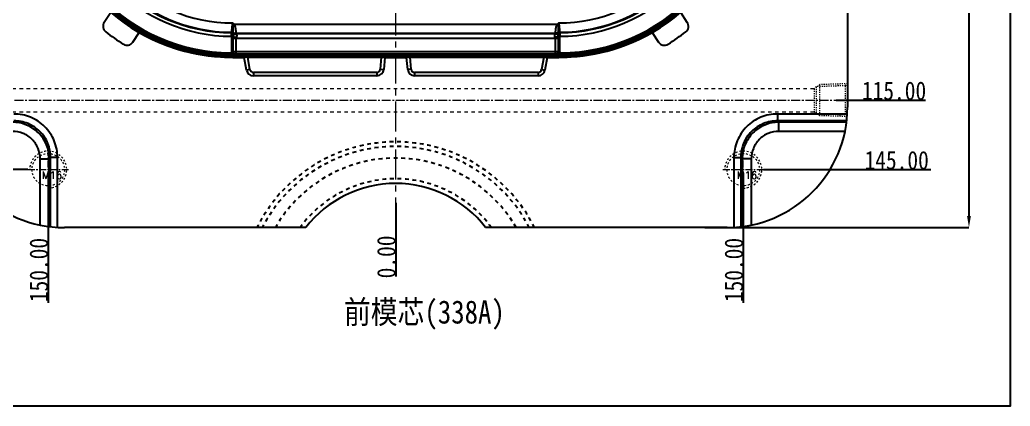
# Model space of a CAD drawing. Header units: millimetres. Extents: x -840 to 1682, y -9216 to -2117.
# Drawn here: x 330.6 to 758.1, y -6865.5 to -6698.7 of the extents above; entities that cross this region are included whole.
import ezdxf

# ---------------------------------------------------------------- set-up
doc = ezdxf.new("R2010")
doc.units = ezdxf.units.MM
doc.header["$LTSCALE"] = 16.335
doc.header["$PDMODE"] = 3
doc.header["$PDSIZE"] = 8
doc.linetypes.add('CENTER', pattern=[0.6, 0.375, -0.075, 0.075, -0.075])
doc.linetypes.add('HIDDEN', pattern=[0.2, 0.1, -0.1])
doc.layers.get('0').update_dxf_attribs({"linetype": 'CONTINUOUS'})
doc.layers.get('Defpoints').update_dxf_attribs({"linetype": 'CONTINUOUS'})
for name, color, linetype, lineweight in [('center', 1, 'CENTER', 9), ('cool', 153, 'HIDDEN', 9), ('screw', 33, 'CONTINUOUS', 13)]:
    doc.layers.add(name, color=color, linetype=linetype, lineweight=lineweight)
doc.layers.add('DEFAULT_2', color=8, linetype='HIDDEN')
doc.styles.get("Standard").update_dxf_attribs({"font": 'txt', "width": 0.85})
doc.styles.add('TXT', font='txt.shx', dxfattribs={"bigfont": 'gbcbig.shx'})
doc.dimstyles.new('mold', dxfattribs={"dimtxt": 10, "dimasz": 5, "dimexe": 0, "dimexo": 0, "dimgap": 0, "dimtad": 1, "dimzin": 1, "dimdsep": 46, "dimtxsty": 'Standard', "dimcen": 0, "dimclrd": 4, "dimclre": 4, "dimclrt": 6, "dimazin": 0, "dimtfac": 1, "dimtofl": 0, "dimtmove": 0, "dimatfit": 3, "dimfxl": 0, "dimarcsym": 0})

# ---------------------------------------------------------------- blocks, each defined once
blk = doc.blocks.new('screw_m16_g')
at = {"layer": 'screw', "color": 1, "linetype": 'CENTER', "ltscale": 0.497582}
for p, q in [((0, -8.8), (0, 8.8)), ((-8.8, 0), (8.8, 0))]:
    blk.add_line(p, q, dxfattribs=at)
at = {"layer": 'screw', "color": 33, "linetype": 'HIDDEN', "ltscale": 0.497582}
blk.add_circle((0, 0), 7, dxfattribs=at)
at = {"layer": 'screw', "color": 92, "linetype": 'HIDDEN', "ltscale": 0.497582}
blk.add_arc((0, 0), 8, 270, 180, dxfattribs=at)
at = {"layer": 'screw', "color": 6, "style": 'TXT'}
blk.add_text('M16', height=3.2, dxfattribs=at).set_placement((-2.72, -4))
blk = doc.blocks.new('cool_jt_f12')
at = {"layer": 'cool', "ltscale": 0.3}
for p, q in [((0, 7.0785), (0.856, 6.2225)), ((0, 7.0785), (12, 6.7035)), ((0.856, 6.2225), (0.856, -6.2225)), ((13.5, 5.827375), (0.856, 6.2225)), ((0.856, 6.2225), (13.5, 5.827375)), ((12, 6.7035), (12.856, 5.8475)), ((12, 6.7035), (12, -6.7035)), ((14.327375, 5), (13.5, 5.827375)), ((13.5, -5.827375), (13.5, 5.827375)), ((14.327375, -5), (14.327375, 5)), ((0.856, -6.2225), (0, -7.0785)), ((0, -7.0785), (12, -6.7035)), ((0.856, -6.2225), (13.5, -5.827375)), ((12, -6.7035), (12.856, -5.8475)), ((13.5, -5.827375), (14.327375, -5))]:
    blk.add_line(p, q, dxfattribs=at)
blk = doc.blocks.new('7')
at = {"layer": 'cool', "ltscale": 0.932966}
for p, q in [((-1665.25, -2312.72), (-1303.91, -2312.72)), ((-1665.25, -2322.72), (-1303.91, -2322.72))]:
    blk.add_line(p, q, dxfattribs=at)
at = {"layer": 'cool', "color": 1, "linetype": 'CENTER', "ltscale": 0.621977}
blk.add_line((-1679.58, -2317.72), (-1289.58, -2317.72), dxfattribs=at)
at = {"layer": 'cool', "ltscale": 0.932966}
blk.add_blockref('cool_jt_f12', (-1679.58, -2317.72), dxfattribs=at)
at = {"layer": 'cool', "ltscale": 0.932966, "rotation": 180}
blk.add_blockref('cool_jt_f12', (-1289.58, -2317.72), dxfattribs=at)
blk = doc.blocks.new('*D696')
at = {"color": 4, "lineweight": -2}
for p, q in [((626.35, -6448.36), (740.31, -6448.36)), ((740.31, -6453.36), (740.31, -6783.36)), ((626.35, -6788.36), (740.31, -6788.36))]:
    blk.add_line(p, q, dxfattribs=at)
at = {"color": 4}
for points in [[(739.48, -6453.36), (741.14, -6453.36), (740.31, -6448.36)], [(739.48, -6783.36), (741.14, -6783.36), (740.31, -6788.36)]]:
    blk.add_solid(points, dxfattribs=at)
at = {"layer": 'Defpoints', "color": 0}
for p in [(626.35, -6448.36), (626.35, -6788.36), (740.31, -6788.36)]:
    blk.add_point(p, dxfattribs=at)
at = {"color": 6, "insert": (735.31, -6596.66), "char_height": 10, "attachment_point": 5, "rotation": 90}
blk.add_mtext('340.00', dxfattribs=at)
blk = doc.blocks.new('*D705')
at = {"color": 4, "lineweight": -2}
blk.add_line((683.04, -6733.36), (721.56, -6733.36), dxfattribs=at)
at = {"layer": 'Defpoints', "color": 0}
for p in [(492.86, -6618.36), (683.04, -6733.36), (694.36, -6733.36)]:
    blk.add_point(p, dxfattribs=at)
at = {"color": 6, "insert": (707.96, -6729.36), "char_height": 8, "attachment_point": 5}
blk.add_mtext('115.00', dxfattribs=at)
blk = doc.blocks.new('*D706')
at = {"color": 4, "lineweight": -2}
blk.add_line((651.66, -6763.36), (723.83, -6763.36), dxfattribs=at)
at = {"layer": 'Defpoints', "color": 0}
for p in [(492.86, -6618.36), (651.66, -6763.36), (694.36, -6763.36)]:
    blk.add_point(p, dxfattribs=at)
at = {"color": 6, "insert": (709.09, -6759.36), "char_height": 8, "attachment_point": 5}
blk.add_mtext('145.00', dxfattribs=at)
blk = doc.blocks.new('*D681')
at = {"color": 4, "lineweight": -2}
blk.add_line((492.86, -6777.65), (492.86, -6809.55), dxfattribs=at)
at = {"layer": 'Defpoints', "color": 0}
for p in [(492.86, -6618.36), (492.86, -6777.65), (492.86, -6792.55)]:
    blk.add_point(p, dxfattribs=at)
at = {"color": 6, "insert": (488.86, -6801.05), "char_height": 8, "attachment_point": 5, "rotation": 90}
blk.add_mtext('0.00', dxfattribs=at)
blk = doc.blocks.new('*D699')
at = {"color": 4, "lineweight": -2}
blk.add_line((642.86, -6764.73), (642.86, -6820.88), dxfattribs=at)
at = {"layer": 'Defpoints', "color": 0}
for p in [(492.86, -6618.36), (642.86, -6764.73), (642.86, -6792.55)]:
    blk.add_point(p, dxfattribs=at)
at = {"color": 6, "insert": (638.86, -6806.71), "char_height": 8, "attachment_point": 5, "rotation": 90}
blk.add_mtext('150.00', dxfattribs=at)
blk = doc.blocks.new('*D688')
at = {"color": 4, "lineweight": -2}
blk.add_line((302.69, -6733.36), (264.17, -6733.36), dxfattribs=at)
at = {"layer": 'Defpoints', "color": 0}
for p in [(492.86, -6618.36), (291.37, -6733.36), (302.69, -6733.36)]:
    blk.add_point(p, dxfattribs=at)
at = {"color": 6, "insert": (277.77, -6729.36), "char_height": 8, "attachment_point": 5}
blk.add_mtext('115.00', dxfattribs=at)
blk = doc.blocks.new('*D689')
at = {"color": 4, "lineweight": -2}
blk.add_line((334.06, -6763.36), (261.9, -6763.36), dxfattribs=at)
at = {"layer": 'Defpoints', "color": 0}
for p in [(492.86, -6618.36), (291.37, -6763.36), (334.06, -6763.36)]:
    blk.add_point(p, dxfattribs=at)
at = {"color": 6, "insert": (276.64, -6759.36), "char_height": 8, "attachment_point": 5}
blk.add_mtext('145.00', dxfattribs=at)
blk = doc.blocks.new('*D690')
at = {"color": 4, "lineweight": -2}
blk.add_line((342.86, -6764.73), (342.86, -6820.88), dxfattribs=at)
at = {"layer": 'Defpoints', "color": 0}
for p in [(492.86, -6618.36), (342.86, -6764.73), (342.86, -6792.55)]:
    blk.add_point(p, dxfattribs=at)
at = {"color": 6, "insert": (338.86, -6806.71), "char_height": 8, "attachment_point": 5, "rotation": 90}
blk.add_mtext('150.00', dxfattribs=at)

msp = doc.modelspace()

# ---------------------------------------------------------------- linework, layer by layer
at = {"color": 7, "linetype": 'Continuous'}
for p, q in [((687.865, -6500.357), (687.865, -6736.357)), ((369.87, -6695.557), (367.026, -6699.804)), ((618.703, -6699.804), (615.859, -6695.557)), ((422.649, -6701.273), (423.224, -6700.751)), ((562.505, -6700.751), (423.224, -6700.751)), ((563.08, -6701.273), (562.505, -6700.751)), ((379.391, -6708.298), (382.158, -6704.165)), ((422.07, -6705.788), (422.77, -6705.57)), ((422.07, -6705.788), (422.77, -6705.57)), ((422.106, -6705.958), (422.758, -6705.902)), ((422.106, -6705.958), (422.758, -6705.902)), ((422.141, -6712.799), (422.141, -6706.777)), ((563.588, -6706.777), (422.141, -6706.777)), ((563.588, -6706.777), (422.141, -6706.777)), ((422.167, -6704.031), (422.165, -6704.013)), ((422.167, -6704.228), (422.167, -6704.031)), ((422.737, -6704.409), (422.737, -6704.212)), ((422.744, -6712.488), (422.744, -6706.777)), ((423.887, -6704.573), (423.887, -6704.77)), ((561.842, -6704.77), (423.887, -6704.77)), ((561.837, -6704.564), (423.893, -6704.564)), ((423.95, -6713.525), (423.95, -6706.777)), ((561.779, -6713.525), (561.779, -6706.777)), ((561.842, -6704.77), (561.842, -6704.573)), ((563.659, -6705.788), (562.959, -6705.57)), ((563.659, -6705.788), (562.959, -6705.57)), ((563.623, -6705.958), (562.971, -6705.902)), ((563.623, -6705.958), (562.971, -6705.902)), ((562.985, -6706.777), (562.985, -6712.488)), ((562.992, -6704.212), (562.992, -6704.409)), ((563.564, -6704.013), (563.562, -6704.031)), ((563.562, -6704.031), (563.562, -6704.228)), ((563.588, -6706.777), (563.588, -6712.799)), ((603.571, -6704.165), (606.338, -6708.298)), ((421.633, -6712.961), (421.628, -6713.441)), ((422.141, -6712.799), (422.394, -6713.122)), ((422.515, -6714.041), (422.515, -6713.506)), ((563.215, -6713.539), (422.515, -6713.539)), ((422.515, -6714.041), (563.215, -6714.041)), ((422.515, -6714.875), (422.515, -6714.321)), ((563.215, -6714.321), (422.515, -6714.321)), ((422.515, -6714.875), (427.483, -6714.875)), ((561.779, -6712.521), (423.95, -6712.521)), ((428.451, -6720.365), (427.483, -6714.875)), ((428.997, -6714.822), (486.641, -6714.822)), ((429.929, -6720.104), (428.997, -6714.822)), ((486.641, -6714.822), (486.19, -6719.975)), ((488.142, -6714.875), (487.684, -6720.105)), ((488.142, -6714.875), (497.587, -6714.875)), ((498.045, -6720.105), (497.587, -6714.875)), ((499.088, -6714.822), (556.732, -6714.822)), ((499.539, -6719.975), (499.088, -6714.822)), ((556.732, -6714.822), (555.8, -6720.104)), ((558.246, -6714.875), (557.278, -6720.365)), ((558.246, -6714.875), (563.215, -6714.875)), ((563.215, -6714.041), (563.215, -6713.506)), ((563.215, -6714.875), (563.215, -6714.321)), ((563.335, -6713.122), (563.588, -6712.799)), ((564.102, -6713.463), (564.096, -6712.961)), ((429.929, -6720.104), (428.451, -6720.365)), ((486.19, -6719.975), (487.684, -6720.105)), ((499.539, -6719.975), (498.045, -6720.105)), ((555.8, -6720.104), (557.278, -6720.365)), ((431.406, -6721.344), (431.406, -6722.844)), ((484.696, -6721.344), (431.406, -6721.344)), ((484.696, -6722.844), (431.406, -6722.844)), ((484.696, -6721.344), (484.696, -6722.844)), ((554.323, -6721.344), (501.033, -6721.344)), ((501.033, -6721.344), (501.033, -6722.844)), ((554.323, -6722.844), (501.033, -6722.844)), ((554.323, -6721.344), (554.323, -6722.844)), ((687.779, -6739.344), (657.666, -6739.344)), ((657.666, -6739.344), (657.666, -6742.315)), ((687.522, -6742.315), (657.666, -6742.315)), ((658.225, -6742.873), (657.666, -6742.315)), ((687.455, -6742.873), (658.225, -6742.873)), ((658.225, -6746.835), (658.225, -6742.873)), ((686.798, -6746.835), (658.225, -6746.835)), ((343.348, -6758.718), (343.907, -6758.159)), ((343.907, -6788.015), (343.907, -6758.159)), ((346.878, -6758.159), (343.907, -6758.159)), ((346.878, -6788.272), (346.878, -6758.159)), ((638.851, -6758.159), (641.822, -6758.159)), ((638.851, -6758.159), (638.851, -6788.272)), ((642.381, -6758.718), (641.822, -6758.159)), ((641.822, -6758.159), (641.822, -6788.015)), ((339.387, -6787.291), (339.387, -6758.718)), ((339.387, -6758.718), (343.348, -6758.718)), ((343.348, -6787.948), (343.348, -6758.718)), ((646.342, -6758.718), (642.381, -6758.718)), ((642.381, -6758.718), (642.381, -6787.948)), ((646.342, -6758.718), (646.342, -6787.291)), ((454.059, -6788.357), (349.865, -6788.357)), ((635.865, -6788.357), (531.671, -6788.357))]:
    msp.add_line(p, q, dxfattribs=at)
msp.add_lwpolyline([(104.569, -6391.976), (758.094, -6391.976), (758.094, -6865.517), (104.569, -6865.517)], close=True)
for centre, radius, start, end in [((422.515, -6633.482), 80.839, 180, 270), ((422.515, -6633.482), 80.559, 180, 270), ((422.515, -6633.482), 80.057, 180, 270), ((422.515, -6633.482), 79.986, 180, 269.3647), ((422.515, -6633.482), 79.484, 180, 269.36534), ((422.515, -6633.482), 72.307, 180, 269.64767), ((422.515, -6633.482), 70.802, 180, 269.65238), ((422.515, -6633.482), 70.55, 180, 269.71752), ((422.515, -6633.482), 66.535, 180, 270), ((563.215, -6633.482), 80.839, 270, 0), ((563.215, -6633.482), 80.559, 270, 0), ((563.215, -6633.482), 80.057, 270, 0), ((563.215, -6633.482), 66.535, 270, 0), ((563.215, -6633.482), 70.55, 270.28248, 0), ((563.215, -6633.482), 70.802, 270.34762, 0), ((563.215, -6633.482), 70.802, 270.34762, 0), ((563.215, -6633.482), 72.307, 270.35233, 0), ((563.215, -6633.482), 79.484, 270.6339, 0), ((563.215, -6633.482), 79.986, 270.6362, 0), ((422.515, -6633.482), 81.341, 229.69628, 270), ((563.215, -6633.482), 81.341, 270, 310.30372), ((369.519, -6701.473), 3, 146.19567, 232.06524), ((422.032, -6704.474), 3.26, 79.08472, 84.18264), ((1020.017, -6636.565), 600.862, 186.061832, 186.182214), ((563.697, -6704.474), 3.26, 95.81445, 100.91189), ((616.21, -6701.473), 3, 307.93476, 33.80433), ((422.515, -6633.482), 89.205, 232.06524, 238.05095), ((422.515, -6633.482), 81.393, 240.27558, 270), ((412.621, -6706.775), 9.52, 359.98866, 4.92195), ((412.621, -6706.775), 9.52, 359.98866, 4.92195), ((424.557, -6701.602), 4.661, 247.29772, 249.30014), ((424.557, -6701.602), 4.661, 247.29772, 249.30014), ((561.173, -6701.602), 4.661, 290.69993, 292.70231), ((561.173, -6701.602), 4.661, 290.69993, 292.70231), ((563.215, -6633.482), 81.393, 270, 299.72442), ((573.119, -6706.776), 9.531, 175.08086, 180.00857), ((573.119, -6706.776), 9.531, 175.08086, 180.00857), ((563.215, -6633.482), 89.205, 301.94905, 307.93476), ((376.898, -6706.629), 3, 238.05095, 326.19567), ((608.831, -6706.629), 3, 213.80433, 301.94905), ((561.837, -6663.78), 49.744, 269.93385, 271.58739), ((431.406, -6719.844), 1.5, 190, 270), ((484.696, -6719.844), 1.5, 270, 355), ((484.696, -6719.844), 3, 270, 355), ((501.033, -6719.844), 3, 185, 270), ((501.033, -6719.844), 1.5, 185, 270), ((554.323, -6719.844), 1.5, 270, 350), ((431.406, -6719.844), 3, 190, 270), ((554.323, -6719.844), 3, 270, 350), ((349.865, -6736.357), 52, 180, 270), ((349.865, -6736.357), 52, 180, 270), ((635.865, -6736.357), 52, 270, 0), ((635.865, -6736.357), 52, 270, 0), ((492.865, -6818.357), 49.05, 37.70679, 142.29321)]:
    msp.add_arc(centre, radius, start, end, dxfattribs=at)
for centre, major_axis, ratio, start_param, end_param in [((429.007, -6714.875), (1.523, 0), 0.034389, 1.7689052, 3.1476637), ((486.636, -6714.875), (1.506, 0), 0.0347876, -0.0030472, 1.3757113), ((499.093, -6714.875), (1.506, 0), 0.0347876, 1.7658814, 3.1446399), ((556.723, -6714.875), (1.523, 0), 0.034389, -0.006071, 1.3726875)]:
    msp.add_ellipse(centre, major_axis=major_axis, ratio=ratio, start_param=start_param, end_param=end_param, dxfattribs=at)
for points, knots in [([(422.165, -6704.013), (422.152, -6703.917), (422.17, -6703.619), (422.192, -6703.039), (422.256, -6702.207), (422.314, -6701.575), (422.362, -6701.231)], [0, 0, 0, 0, 0.1039207, 0.3184782, 0.6257568, 1, 1, 1, 1]), ([(422.362, -6701.231), (422.376, -6701.132), (422.43, -6700.728), (422.478, -6700.323), (422.515, -6700.018)], [0, 0, 0, 0, 0.2448946, 1, 1, 1, 1]), ([(422.738, -6704.194), (422.741, -6704.096), (422.736, -6703.787), (422.727, -6702.813), (422.698, -6701.937), (422.649, -6701.273)], [0, 0, 0, 0, 0.1009494, 0.3162159, 1, 1, 1, 1]), ([(423.224, -6700.751), (423.323, -6700.973), (423.467, -6701.432), (423.624, -6702.112), (423.736, -6702.752), (423.814, -6703.322), (423.867, -6703.801), (423.894, -6704.133), (423.904, -6704.339), (423.907, -6704.445), (423.903, -6704.516), (423.899, -6704.554), (423.893, -6704.564)], [0, 0, 0, 0, 0.187514, 0.3690719, 0.5379176, 0.6878116, 0.8130334, 0.9088943, 0.9446505, 0.9718449, 0.9902702, 1, 1, 1, 1]), ([(561.837, -6704.564), (561.83, -6704.554), (561.826, -6704.516), (561.822, -6704.445), (561.825, -6704.339), (561.835, -6704.133), (561.862, -6703.801), (561.915, -6703.322), (561.993, -6702.752), (562.105, -6702.112), (562.262, -6701.432), (562.407, -6700.973), (562.505, -6700.751)], [0, 0, 0, 0, 0.0097295, 0.0281542, 0.0553479, 0.0911028, 0.1869616, 0.3121794, 0.462072, 0.6309089, 0.8124743, 1, 1, 1, 1]), ([(563.08, -6701.273), (563.031, -6701.937), (563.002, -6702.813), (562.993, -6703.787), (562.988, -6704.096), (562.992, -6704.194)], [0, 0, 0, 0, 0.6837609, 0.8990405, 1, 1, 1, 1]), ([(563.215, -6700.018), (563.203, -6700.123), (563.159, -6700.542), (563.114, -6700.96), (563.08, -6701.273)], [0, 0, 0, 0, 0.2523633, 1, 1, 1, 1]), ([(563.215, -6700.018), (563.227, -6700.12), (563.275, -6700.525), (563.325, -6700.929), (563.367, -6701.231)], [0, 0, 0, 0, 0.253656, 1, 1, 1, 1]), ([(563.367, -6701.231), (563.415, -6701.575), (563.473, -6702.207), (563.537, -6703.039), (563.559, -6703.619), (563.577, -6703.917), (563.564, -6704.013)], [0, 0, 0, 0, 0.3742193, 0.6815009, 0.8960702, 1, 1, 1, 1]), ([(422.07, -6705.788), (422.051, -6705.603), (422.027, -6705.257), (422.017, -6704.847), (422.023, -6704.577), (422.034, -6704.433), (422.05, -6704.342), (422.07, -6704.29), (422.085, -6704.283)], [0, 0, 0, 0, 0.3682795, 0.6850529, 0.8088589, 0.903648, 0.9670303, 1, 1, 1, 1]), ([(422.07, -6705.788), (422.051, -6705.603), (422.027, -6705.257), (422.017, -6704.847), (422.023, -6704.577), (422.034, -6704.433), (422.05, -6704.342), (422.07, -6704.29), (422.085, -6704.283)], [0, 0, 0, 0, 0.3682795, 0.6850529, 0.8088589, 0.903648, 0.9670303, 1, 1, 1, 1]), ([(422.085, -6704.283), (422.09, -6704.282), (422.103, -6704.28), (422.118, -6704.278), (422.126, -6704.274)], [0, 0, 0, 0, 0.3308589, 1, 1, 1, 1]), ([(422.085, -6704.283), (422.213, -6704.286), (422.474, -6704.349), (422.685, -6704.512), (422.772, -6704.611)], [0, 0, 0, 0, 0.4948624, 1, 1, 1, 1]), ([(422.126, -6704.274), (422.132, -6704.27), (422.149, -6704.26), (422.167, -6704.242), (422.167, -6704.228)], [0, 0, 0, 0, 0.3381503, 1, 1, 1, 1]), ([(422.755, -6704.504), (422.752, -6704.493), (422.746, -6704.462), (422.737, -6704.43), (422.737, -6704.409)], [0, 0, 0, 0, 0.347524, 1, 1, 1, 1]), ([(422.755, -6704.504), (422.931, -6704.637), (423.342, -6704.84), (423.797, -6704.884), (424.023, -6704.867)], [0, 0, 0, 0, 0.49358, 1, 1, 1, 1]), ([(422.772, -6704.611), (422.756, -6704.733), (422.756, -6705.054), (422.762, -6705.374), (422.77, -6705.57)], [0, 0, 0, 0, 0.3857364, 1, 1, 1, 1]), ([(422.772, -6704.611), (422.756, -6704.733), (422.756, -6705.054), (422.762, -6705.374), (422.77, -6705.57)], [0, 0, 0, 0, 0.3857364, 1, 1, 1, 1]), ([(422.909, -6705.962), (422.996, -6705.995), (423.373, -6706.126), (423.761, -6706.224), (424.061, -6706.283)], [0, 0, 0, 0, 0.2324047, 1, 1, 1, 1]), ([(422.909, -6705.962), (422.996, -6705.995), (423.373, -6706.126), (423.761, -6706.224), (424.061, -6706.283)], [0, 0, 0, 0, 0.2324047, 1, 1, 1, 1]), ([(423.887, -6704.77), (423.887, -6704.775), (423.904, -6704.786), (423.945, -6704.818), (423.991, -6704.846), (424.023, -6704.867)], [0, 0, 0, 0, 0.0931724, 0.3040041, 1, 1, 1, 1]), ([(424.023, -6704.867), (424.096, -6704.917), (424.218, -6705.091), (424.253, -6705.433), (424.212, -6705.844), (424.123, -6706.135), (424.061, -6706.283)], [0, 0, 0, 0, 0.1758877, 0.3971481, 0.6771279, 1, 1, 1, 1]), ([(424.023, -6704.867), (424.096, -6704.917), (424.218, -6705.091), (424.253, -6705.433), (424.212, -6705.844), (424.123, -6706.135), (424.061, -6706.283)], [0, 0, 0, 0, 0.1758877, 0.3971481, 0.6771279, 1, 1, 1, 1]), ([(561.668, -6706.283), (561.606, -6706.135), (561.517, -6705.844), (561.476, -6705.433), (561.512, -6705.091), (561.633, -6704.917), (561.706, -6704.867)], [0, 0, 0, 0, 0.3228709, 0.6028503, 0.8241117, 1, 1, 1, 1]), ([(561.668, -6706.283), (561.606, -6706.135), (561.517, -6705.844), (561.476, -6705.433), (561.512, -6705.091), (561.633, -6704.917), (561.706, -6704.867)], [0, 0, 0, 0, 0.3228709, 0.6028503, 0.8241117, 1, 1, 1, 1]), ([(562.82, -6705.962), (562.733, -6705.995), (562.357, -6706.126), (561.968, -6706.224), (561.668, -6706.283)], [0, 0, 0, 0, 0.2324047, 1, 1, 1, 1]), ([(562.82, -6705.962), (562.733, -6705.995), (562.357, -6706.126), (561.968, -6706.224), (561.668, -6706.283)], [0, 0, 0, 0, 0.2324047, 1, 1, 1, 1]), ([(562.974, -6704.504), (562.798, -6704.637), (562.387, -6704.84), (561.932, -6704.884), (561.706, -6704.867)], [0, 0, 0, 0, 0.4935801, 1, 1, 1, 1]), ([(561.706, -6704.867), (561.738, -6704.846), (561.784, -6704.818), (561.825, -6704.786), (561.842, -6704.775), (561.842, -6704.77)], [0, 0, 0, 0, 0.6959928, 0.906819, 1, 1, 1, 1]), ([(563.644, -6704.283), (563.516, -6704.286), (563.255, -6704.349), (563.044, -6704.512), (562.958, -6704.611)], [0, 0, 0, 0, 0.4948625, 1, 1, 1, 1]), ([(562.959, -6705.57), (562.967, -6705.374), (562.974, -6705.054), (562.973, -6704.733), (562.958, -6704.611)], [0, 0, 0, 0, 0.6142573, 1, 1, 1, 1]), ([(562.959, -6705.57), (562.967, -6705.374), (562.974, -6705.054), (562.973, -6704.733), (562.958, -6704.611)], [0, 0, 0, 0, 0.6142573, 1, 1, 1, 1]), ([(562.992, -6704.409), (562.992, -6704.414), (562.988, -6704.446), (562.98, -6704.477), (562.974, -6704.504)], [0, 0, 0, 0, 0.1555434, 1, 1, 1, 1]), ([(563.562, -6704.228), (563.562, -6704.232), (563.568, -6704.253), (563.588, -6704.266), (563.603, -6704.274)], [0, 0, 0, 0, 0.1866654, 1, 1, 1, 1]), ([(563.603, -6704.274), (563.605, -6704.275), (563.618, -6704.279), (563.632, -6704.281), (563.644, -6704.283)], [0, 0, 0, 0, 0.1562378, 1, 1, 1, 1]), ([(563.644, -6704.283), (563.659, -6704.29), (563.68, -6704.342), (563.695, -6704.433), (563.706, -6704.577), (563.713, -6704.847), (563.702, -6705.257), (563.678, -6705.603), (563.659, -6705.788)], [0, 0, 0, 0, 0.032979, 0.0963628, 0.1911518, 0.3149577, 0.6317252, 1, 1, 1, 1]), ([(563.644, -6704.283), (563.659, -6704.29), (563.68, -6704.342), (563.695, -6704.433), (563.706, -6704.577), (563.713, -6704.847), (563.702, -6705.257), (563.678, -6705.603), (563.659, -6705.788)], [0, 0, 0, 0, 0.032979, 0.0963628, 0.1911518, 0.3149577, 0.6317252, 1, 1, 1, 1]), ([(422.394, -6713.122), (422.299, -6713.229), (422.059, -6713.403), (421.77, -6713.462), (421.627, -6713.463)], [0, 0, 0, 0, 0.5015088, 1, 1, 1, 1]), ([(422.515, -6713.506), (422.433, -6713.503), (422.137, -6713.494), (421.841, -6713.479), (421.628, -6713.463)], [0, 0, 0, 0, 0.27712, 1, 1, 1, 1]), ([(422.141, -6712.799), (422.196, -6712.777), (422.405, -6712.689), (422.605, -6712.581), (422.744, -6712.489)], [0, 0, 0, 0, 0.2632679, 1, 1, 1, 1]), ([(422.515, -6713.506), (422.665, -6713.491), (422.857, -6713.228), (422.962, -6712.868), (422.99, -6712.627), (422.993, -6712.502)], [0, 0, 0, 0, 0.38854, 0.6778391, 1, 1, 1, 1]), ([(423.95, -6713.525), (423.826, -6713.525), (423.347, -6713.523), (422.869, -6713.516), (422.515, -6713.506)], [0, 0, 0, 0, 0.2598971, 1, 1, 1, 1]), ([(423.95, -6712.521), (423.866, -6712.521), (423.545, -6712.519), (423.224, -6712.512), (422.986, -6712.502)], [0, 0, 0, 0, 0.2600585, 1, 1, 1, 1]), ([(562.742, -6712.502), (562.666, -6712.505), (562.345, -6712.517), (562.024, -6712.521), (561.779, -6712.521)], [0, 0, 0, 0, 0.2360476, 1, 1, 1, 1]), ([(563.215, -6713.506), (563.064, -6713.491), (562.872, -6713.228), (562.767, -6712.868), (562.739, -6712.627), (562.736, -6712.502)], [0, 0, 0, 0, 0.3885399, 0.6778391, 1, 1, 1, 1]), ([(562.985, -6712.489), (563.029, -6712.519), (563.222, -6712.637), (563.426, -6712.736), (563.588, -6712.799)], [0, 0, 0, 0, 0.2326177, 1, 1, 1, 1]), ([(564.103, -6713.463), (564.037, -6713.468), (563.742, -6713.487), (563.445, -6713.499), (563.215, -6713.506)], [0, 0, 0, 0, 0.2205422, 1, 1, 1, 1]), ([(564.102, -6713.463), (563.959, -6713.462), (563.67, -6713.403), (563.43, -6713.229), (563.335, -6713.122)], [0, 0, 0, 0, 0.498491, 1, 1, 1, 1]), ([(346.878, -6758.159), (346.878, -6755.71), (345.916, -6750.757), (341.739, -6744.485), (335.466, -6740.306), (330.513, -6739.344), (328.063, -6739.344)], [0, 0, 0, 0, 0.2500086, 0.4999555, 0.7499226, 1, 1, 1, 1]), ([(657.666, -6739.344), (655.217, -6739.344), (650.264, -6740.306), (643.992, -6744.483), (639.814, -6750.756), (638.852, -6755.709), (638.851, -6758.159)], [0, 0, 0, 0, 0.2500086, 0.4999555, 0.7499226, 1, 1, 1, 1]), ([(343.348, -6758.718), (343.339, -6756.659), (342.508, -6752.501), (338.986, -6747.239), (333.724, -6743.715), (329.564, -6742.883), (327.504, -6742.873)], [0, 0, 0, 0, 0.2499397, 0.4999186, 0.7499203, 1, 1, 1, 1]), ([(343.907, -6758.159), (343.914, -6756.094), (343.12, -6751.915), (339.606, -6746.617), (334.309, -6743.102), (330.128, -6742.308), (328.063, -6742.315)], [0, 0, 0, 0, 0.2499953, 0.4999552, 0.7499354, 1, 1, 1, 1]), ([(657.666, -6742.315), (655.601, -6742.308), (651.422, -6743.102), (646.124, -6746.616), (642.609, -6751.913), (641.815, -6756.094), (641.822, -6758.159)], [0, 0, 0, 0, 0.2499953, 0.4999552, 0.7499354, 1, 1, 1, 1]), ([(658.225, -6742.873), (656.166, -6742.883), (652.008, -6743.714), (646.746, -6747.236), (643.222, -6752.498), (642.391, -6756.658), (642.381, -6758.718)], [0, 0, 0, 0, 0.2499397, 0.4999186, 0.7499203, 1, 1, 1, 1]), ([(339.387, -6758.718), (339.387, -6757.171), (338.78, -6754.043), (336.142, -6750.082), (332.181, -6747.442), (329.052, -6746.835), (327.504, -6746.835)], [0, 0, 0, 0, 0.2499874, 0.499918, 0.7498717, 1, 1, 1, 1]), ([(658.225, -6746.835), (656.678, -6746.835), (653.55, -6747.442), (649.589, -6750.08), (646.95, -6754.041), (646.342, -6757.17), (646.342, -6758.718)], [0, 0, 0, 0, 0.2499874, 0.499918, 0.7498717, 1, 1, 1, 1])]:
    msp.add_open_spline(points, degree=3, knots=knots, dxfattribs=at)
for points in [[(422.515, -6700.018), (422.755, -6700.258), (422.996, -6700.499), (423.224, -6700.751)], [(562.505, -6700.751), (562.733, -6700.499), (562.974, -6700.258), (563.215, -6700.018)], [(422.106, -6705.958), (422.101, -6705.901), (422.087, -6705.844), (422.07, -6705.788)], [(422.106, -6705.958), (422.101, -6705.901), (422.087, -6705.844), (422.07, -6705.788)], [(422.126, -6704.274), (422.349, -6704.276), (422.583, -6704.362), (422.755, -6704.504)], [(422.165, -6704.013), (422.365, -6704.014), (422.573, -6704.08), (422.738, -6704.194)], [(422.167, -6704.031), (422.366, -6704.032), (422.573, -6704.098), (422.737, -6704.212)], [(422.167, -6704.228), (422.366, -6704.229), (422.573, -6704.295), (422.737, -6704.409)], [(422.737, -6704.212), (423.067, -6704.441), (423.485, -6704.573), (423.887, -6704.573)], [(422.737, -6704.409), (423.067, -6704.639), (423.485, -6704.77), (423.887, -6704.77)], [(422.738, -6704.194), (423.067, -6704.428), (423.488, -6704.563), (423.893, -6704.564)], [(422.744, -6706.777), (422.744, -6706.485), (422.75, -6706.194), (422.758, -6705.902)], [(422.744, -6706.777), (422.744, -6706.485), (422.75, -6706.194), (422.758, -6705.902)], [(422.772, -6704.611), (422.776, -6704.575), (422.773, -6704.535), (422.755, -6704.504)], [(422.758, -6705.902), (422.771, -6705.792), (422.775, -6705.681), (422.77, -6705.57)], [(422.758, -6705.902), (422.771, -6705.792), (422.775, -6705.681), (422.77, -6705.57)], [(424.061, -6706.283), (423.996, -6706.439), (423.95, -6706.608), (423.95, -6706.777)], [(424.061, -6706.283), (423.996, -6706.439), (423.95, -6706.608), (423.95, -6706.777)], [(561.779, -6706.777), (561.779, -6706.608), (561.733, -6706.439), (561.668, -6706.283)], [(561.779, -6706.777), (561.779, -6706.608), (561.733, -6706.439), (561.668, -6706.283)], [(562.992, -6704.194), (562.662, -6704.428), (562.241, -6704.563), (561.837, -6704.564)], [(562.992, -6704.212), (562.663, -6704.441), (562.244, -6704.573), (561.842, -6704.573)], [(562.992, -6704.409), (562.663, -6704.639), (562.244, -6704.77), (561.842, -6704.77)], [(562.974, -6704.504), (562.956, -6704.535), (562.953, -6704.575), (562.958, -6704.611)], [(562.959, -6705.57), (562.954, -6705.681), (562.958, -6705.792), (562.971, -6705.902)], [(562.959, -6705.57), (562.954, -6705.681), (562.958, -6705.792), (562.971, -6705.902)], [(562.971, -6705.902), (562.98, -6706.194), (562.985, -6706.485), (562.985, -6706.777)], [(562.971, -6705.902), (562.98, -6706.194), (562.985, -6706.485), (562.985, -6706.777)], [(563.603, -6704.274), (563.38, -6704.276), (563.146, -6704.362), (562.974, -6704.504)], [(563.564, -6704.013), (563.364, -6704.014), (563.156, -6704.08), (562.992, -6704.194)], [(563.562, -6704.031), (563.363, -6704.032), (563.156, -6704.098), (562.992, -6704.212)], [(563.562, -6704.228), (563.363, -6704.229), (563.156, -6704.295), (562.992, -6704.409)], [(563.659, -6705.788), (563.642, -6705.844), (563.628, -6705.901), (563.623, -6705.958)], [(563.659, -6705.788), (563.642, -6705.844), (563.628, -6705.901), (563.623, -6705.958)], [(421.634, -6712.961), (421.812, -6712.963), (422.001, -6712.908), (422.141, -6712.799)], [(422.744, -6712.489), (422.673, -6712.719), (422.554, -6712.942), (422.394, -6713.122)], [(422.986, -6712.502), (422.905, -6712.498), (422.825, -6712.493), (422.744, -6712.488)], [(428.707, -6714.824), (428.804, -6714.823), (428.9, -6714.822), (428.997, -6714.822)], [(486.641, -6714.822), (486.737, -6714.822), (486.832, -6714.823), (486.928, -6714.824)], [(498.801, -6714.824), (498.897, -6714.823), (498.993, -6714.822), (499.088, -6714.822)], [(556.732, -6714.822), (556.829, -6714.822), (556.925, -6714.823), (557.022, -6714.824)], [(562.985, -6712.488), (562.904, -6712.493), (562.823, -6712.498), (562.742, -6712.502)], [(563.335, -6713.122), (563.175, -6712.942), (563.054, -6712.72), (562.986, -6712.489)], [(564.094, -6712.961), (563.917, -6712.963), (563.728, -6712.908), (563.588, -6712.799)]]:
    msp.add_open_spline(points, degree=3, dxfattribs=at)
at = {"layer": 'center', "color": 1, "linetype": 'CENTER', "ltscale": 2.114728}
msp.add_line((492.865, -6788.358), (492.865, -6448.357), dxfattribs=at)
at = {"layer": 'DEFAULT_2', "color": 8, "linetype": 'HIDDEN'}
for p, q in [((382.158, -6704.165), (382.177, -6704.136)), ((603.552, -6704.136), (603.571, -6704.165)), ((422.515, -6714.824), (428.707, -6714.824)), ((486.928, -6714.824), (498.801, -6714.824)), ((557.022, -6714.824), (563.215, -6714.824))]:
    msp.add_line(p, q, dxfattribs=at)
for centre, radius, start, end in [((492.862, -6818.356), 67, 26.5982, 153.40017), ((492.865, -6818.357), 65, 27.48643, 152.51357), ((492.865, -6818.357), 60, 30, 150), ((492.864, -6818.358), 51.05, 35.99092, 144.00796)]:
    msp.add_arc(centre, radius, start, end, dxfattribs=at)

# ---------------------------------------------------------------- block references
msp.add_blockref('7', (1977.444, -4415.633))
at = {"layer": 'screw'}
for p in [(342.865, -6763.357), (642.865, -6763.357)]:
    msp.add_blockref('screw_m16_g', p, dxfattribs=at)

# ---------------------------------------------------------------- texts
at = {"insert": (470.477, -6819.823), "char_height": 10, "width": 72.44115, "attachment_point": 1}
msp.add_mtext('{\\fSimSun|b0|i0|c134|p2;前模芯(338A)}', dxfattribs=at)

# ---------------------------------------------------------------- dimensions: what is measured, and where the dimension line sits
dim = msp.add_linear_dim(base=(740.311, -6788.357), p1=(626.354, -6448.357), p2=(626.354, -6788.357), angle=90, dimstyle='mold')
dim.commit()
dim.dimension.update_dxf_attribs({"geometry": '*D696', "text_midpoint": (740.311, -6596.662), "dimtype": 160})
for feature_location, offset, dtype, origin, picture, middle in [((334.065, -6763.357), (-42.695, 0), 0, (492.865, -6618.358), '*D689', (276.636, -6759.357)), ((302.687, -6733.357), (-11.318, 0), 0, (492.865, -6618.358), '*D688', (277.769, -6729.357)), ((342.865, -6764.729), (0, -27.817), 1, (492.865, -6618.358), '*D690', (338.865, -6806.713)), ((492.864561226, -6777.64922109), (0, -14.897469819), 1, (492.864561226, -6618.357746022), '*D681', (488.864561226, -6801.046690908)), ((683.042, -6733.357), (11.318, 0), 0, (492.865, -6618.358), '*D705', (707.96, -6729.357)), ((651.665, -6763.357), (42.695, 0), 0, (492.865, -6618.358), '*D706', (709.093, -6759.357)), ((642.865, -6764.729), (0, -27.817), 1, (492.865, -6618.358), '*D699', (638.865, -6806.713))]:
    dim = msp.add_ordinate_dim(feature_location=feature_location, offset=offset, dtype=dtype, origin=origin, dimstyle='mold', override={"dimtxt": 8})
    dim.commit()
    dim.dimension.update_dxf_attribs({"geometry": picture, "text_midpoint": middle})

doc.saveas('drawing.dxf')
